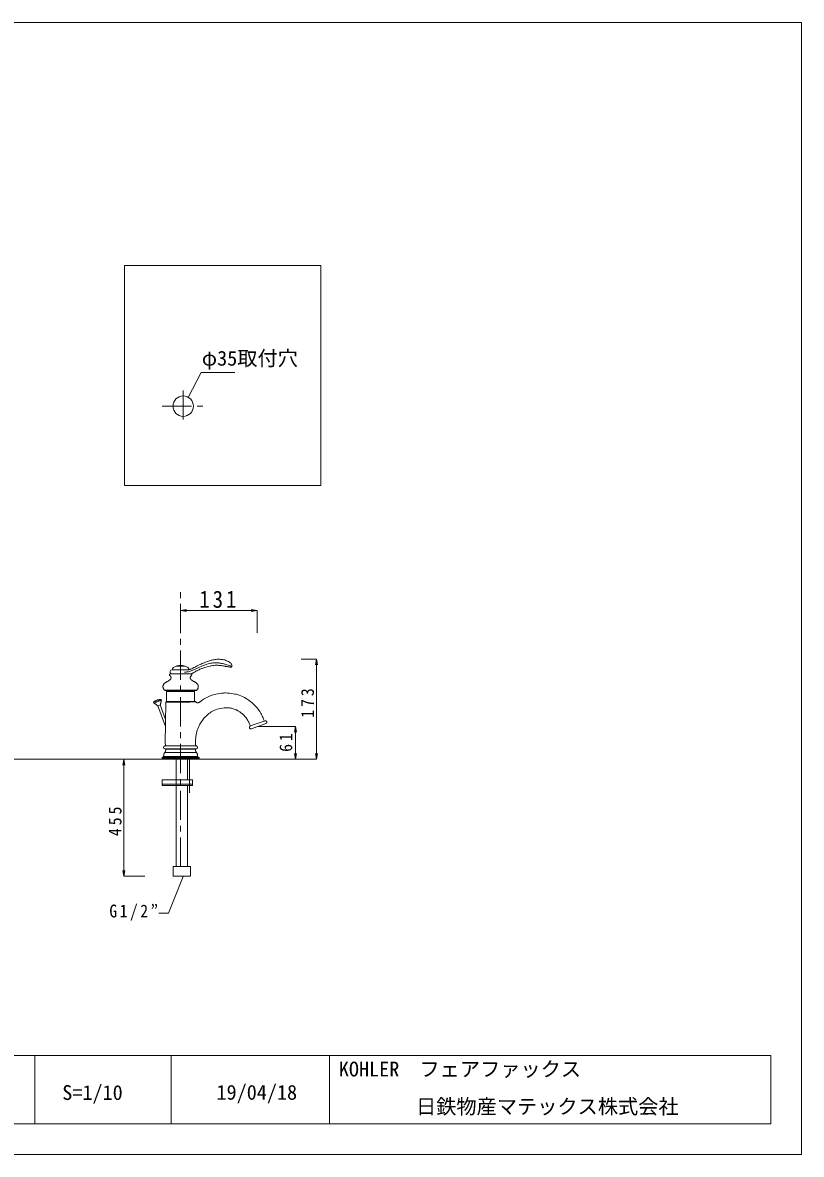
# Model space of a CAD drawing. Units: millimetres, scale not verified. Extents: x -1392 to 1350, y -947 to 991.
# Drawn here: x 16 to 1350, y -947 to 991 of the extents above; entities that cross this region are included whole.
import ezdxf
from ezdxf.enums import TextEntityAlignment as Align

# ---------------------------------------------------------------- set-up
doc = ezdxf.new("R2010")
doc.units = ezdxf.units.MM
doc.header["$LTSCALE"] = 10
doc.linetypes.add('CHAIN1', pattern=[8, 5, -1, 1, -1])
for name, color, linetype, lineweight in [('0-0_0', 4, 'Continuous', 5), ('0-1_DEFPOINTS', 7, 'Continuous', 5), ('0-2_躯体', 7, 'Continuous', 5), ('F-0', 7, 'Continuous', 5)]:
    doc.layers.add(name, color=color, linetype=linetype, lineweight=lineweight)
doc.styles.add('ＭＳ ゴシック', font='')
doc.styles.get('ＭＳ ゴシック').set_extended_font_data('MS Gothic')

msp = doc.modelspace()

# ---------------------------------------------------------------- linework, layer by layer
at = {"layer": '0-0_0'}
for p, q in [((286.43, -15.86), (296.28, -14.12)), ((417.43, -15.86), (407.58, -17.59)), ((417.43, -54.21), (417.43, -15.86)), ((519.17, -270.74), (517.44, -260.89)), ((520.91, -260.89), (519.17, -270.74))]:
    msp.add_line(p, q, dxfattribs=at)
for points in [[(407.58, -14.12), (417.43, -15.86), (286.43, -15.86)], [(296.28, -17.59), (286.43, -15.86), (286.43, -54.21)], [(493.03, -270.74), (519.17, -270.74), (519.17, -99.29), (520.91, -109.14)], [(517.44, -109.14), (519.17, -99.29), (493.03, -99.29)]]:
    msp.add_lwpolyline(points, dxfattribs=at)
at = {"layer": '0-1_DEFPOINTS'}
for p, q in [((190.33, 574.97), (526.78, 574.97)), ((190.33, 198.5), (190.33, 574.97)), ((526.78, 574.97), (526.78, 198.5)), ((526.78, 198.5), (190.33, 198.5)), ((483.39, -214.32), (419.32, -214.32)), ((483.39, -214.32), (485.13, -224.17)), ((-545.46, -270.74), (419.32, -270.74)), ((278.68, -270.74), (278.68, -305.74)), ((278.68, -270.74), (278.68, -327.92)), ((298.43, -305.74), (298.43, -270.74)), ((301.43, -270.74), (301.43, -327.92)), ((301.43, -270.74), (301.43, -305.74)), ((419.32, -270.74), (494.25, -270.74)), ((485.13, -260.89), (483.39, -270.74)), ((306.56, -313.47), (254.67, -313.47)), ((278.68, -315.51), (278.68, -454.48)), ((298.43, -315.51), (298.43, -454.48)), ((190.81, -460.89), (189.08, -470.74)), ((265.78, -534.41), (290.77, -471.37)), ((265.78, -534.41), (249.09, -534.41))]:
    msp.add_line(p, q, dxfattribs=at)
at = {"layer": '0-1_DEFPOINTS', "linetype": 'CHAIN1'}
for p, q in [((290.87, 311.09), (290.87, 366)), ((254.89, 334.22), (324.6, 334.22)), ((286.43, -454.48), (286.43, 23.46))]:
    msp.add_line(p, q, dxfattribs=at)
at = {"layer": '0-1_DEFPOINTS'}
for points in [[(299.6, 348.93), (321.82, 392.07), (379.34, 392.07)], [(481.65, -224.17), (483.39, -214.32), (483.39, -270.74), (481.65, -260.89)], [(187.34, -280.58), (189.08, -270.74), (225.1, -270.74)], [(189.08, -470.74), (189.08, -270.74), (190.81, -280.58)], [(225.1, -470.74), (189.08, -470.74), (187.34, -460.89)]]:
    msp.add_lwpolyline(points, dxfattribs=at)
for points in [[(306.56, -315.51), (254.67, -315.51), (254.67, -305.74), (306.56, -305.74)], [(303.43, -454.48), (303.43, -470.74), (273.68, -470.74), (273.68, -454.48)]]:
    msp.add_lwpolyline(points, close=True, dxfattribs=at)
msp.add_circle((290.87, 334.22), 17.5, dxfattribs=at)
at = {"layer": '0-2_躯体'}
for p, q in [((279.61, -111.09), (292.91, -111.09)), ((279.61, -111.15), (292.91, -111.15)), ((269.95, -124.43), (302.92, -124.43)), ((300.54, -117.25), (272.32, -117.25)), ((258.59, -152.4), (313.82, -152.4)), ((313.82, -152.72), (259.17, -152.72)), ((262.32, -152.91), (262.32, -171.57)), ((262.32, -154.38), (310.49, -154.38)), ((310.49, -171.57), (310.49, -152.72)), ((240.06, -172.92), (253.21, -168.17)), ((253.21, -168.17), (253.72, -169.59)), ((260.97, -172.73), (259.74, -243.51)), ((262.32, -171.57), (311.58, -171.57)), ((302.47, -172.66), (312.03, -172.09)), ((311.58, -171.7), (312.03, -172.09)), ((260.39, -214.36), (247.5, -178.89)), ((251.28, -177.48), (260.45, -202.64)), ((405.73, -213.27), (431.33, -204.8)), ((431.47, -204.81), (431.33, -204.8)), ((259.36, -247.77), (313.44, -247.77)), ((259.74, -243.51), (261.16, -247.71)), ((261.13, -247.52), (311.77, -247.52)), ((254.62, -268.49), (318.12, -268.49)), ((318.12, -269.84), (255.39, -269.84)), ((316.96, -267.02), (256.35, -267.02)), ((257.3, -265.81), (315.49, -265.81)), ((259.17, -259.26), (313.76, -259.26)), ((313.44, -252.84), (259.36, -252.84)), ((260.97, -253.61), (311.77, -253.61)), ((311.77, -253.35), (260.98, -253.35))]:
    msp.add_line(p, q, dxfattribs=at)
for points in [[(272.32, -117.25), (272.37, -116.99), (272.46, -116.55), (272.56, -116.11), (272.68, -115.69), (272.82, -115.28), (272.98, -114.9), (273.09, -114.68), (273.44, -114.15), (274.23, -113.36), (275.19, -112.72), (276.29, -112.2), (277.47, -111.77), (278.68, -111.41), (279.38, -111.22), (279.88, -111.08), (280.72, -110.86), (281.55, -110.66), (282.38, -110.49), (283.2, -110.34), (284.02, -110.23), (284.51, -110.19), (284.69, -110.18), (285, -110.16), (285.31, -110.15), (285.62, -110.14), (285.94, -110.13), (286.25, -110.13), (286.43, -110.13)], [(300.54, -117.25), (300.49, -116.99), (300.4, -116.55), (300.3, -116.11), (300.18, -115.69), (300.05, -115.28), (299.88, -114.9), (299.77, -114.68), (299.42, -114.15), (298.64, -113.36), (297.67, -112.72), (296.58, -112.2), (295.4, -111.77), (294.18, -111.41), (293.49, -111.22), (292.99, -111.08), (292.14, -110.86), (291.31, -110.66), (290.49, -110.49), (289.67, -110.34), (288.84, -110.23), (288.36, -110.19), (288.18, -110.18), (287.87, -110.16), (287.56, -110.15), (287.24, -110.14), (286.93, -110.13), (286.61, -110.13), (286.43, -110.13)], [(293.3, -121.29), (293.94, -121.27), (295.04, -121.23), (296.14, -121.17), (297.24, -121.09), (298.33, -120.98), (299.41, -120.82), (300.03, -120.71), (301, -120.49), (302.65, -120.01), (304.28, -119.43), (305.88, -118.76), (307.48, -118.05), (309.06, -117.3), (309.97, -116.86), (311.42, -116.17), (313.93, -115.01), (316.43, -113.87), (318.95, -112.77), (321.47, -111.7), (324.01, -110.65), (325.49, -110.06), (326.76, -109.57), (328.94, -108.76), (331.15, -107.99), (333.38, -107.3), (335.62, -106.69), (337.89, -106.19), (339.22, -105.96), (340.4, -105.79), (342.44, -105.57), (344.49, -105.45), (346.55, -105.42), (348.61, -105.47), (350.67, -105.59), (351.86, -105.7), (352.93, -105.82), (354.76, -106.06), (356.59, -106.36), (358.4, -106.71)], [(343.67, -100.07), (341.81, -100.44), (339.96, -100.87), (338.9, -101.15), (337.6, -101.51), (335.37, -102.18), (333.16, -102.9), (330.96, -103.68), (328.79, -104.49), (326.62, -105.33), (325.37, -105.83), (324.47, -106.19), (322.93, -106.82), (321.4, -107.47), (319.87, -108.14), (318.36, -108.83), (316.86, -109.56), (316, -110), (314.9, -110.59), (313.01, -111.63), (311.12, -112.69), (309.23, -113.72), (307.31, -114.7), (305.36, -115.58), (304.2, -116.03), (303.84, -116.16), (303.21, -116.37), (302.58, -116.57), (301.94, -116.77), (301.3, -116.96), (300.66, -117.14), (300.29, -117.25)], [(303.43, -124.43), (303.53, -124.43), (303.7, -124.42), (303.86, -124.42), (304.03, -124.41), (304.2, -124.4), (304.36, -124.38), (304.46, -124.37), (304.77, -124.31), (305.3, -124.16), (305.82, -123.95), (306.33, -123.7), (306.82, -123.43), (307.32, -123.13), (307.6, -122.96), (308.23, -122.57), (309.3, -121.9), (310.36, -121.25), (311.43, -120.61), (312.5, -119.99), (313.57, -119.38), (314.2, -119.04), (315.05, -118.6), (316.54, -117.87), (318.04, -117.18), (319.57, -116.52), (321.11, -115.89), (322.67, -115.28), (323.57, -114.94), (324.94, -114.43), (327.32, -113.6), (329.72, -112.83), (332.13, -112.12), (334.57, -111.48), (337.02, -110.92), (338.45, -110.64), (339.62, -110.43), (341.64, -110.13), (343.67, -109.89), (345.7, -109.73)], [(370.91, -112.76), (371.18, -112.79), (371.65, -112.83), (372.1, -112.85), (372.53, -112.83), (372.93, -112.76), (373.29, -112.62), (373.47, -112.5), (373.63, -112.36), (373.87, -112.07), (374.06, -111.73), (374.2, -111.34), (374.3, -110.92), (374.36, -110.5), (374.37, -110.25), (374.34, -109.64), (374.1, -108.66), (373.65, -107.75), (373.03, -106.91), (372.29, -106.15), (371.47, -105.44), (370.97, -105.06), (370.07, -104.42), (368.49, -103.44), (366.88, -102.59), (365.24, -101.84), (363.59, -101.17), (361.93, -100.54), (360.96, -100.18), (359.97, -100.06), (358.25, -99.84), (356.53, -99.65), (354.81, -99.5), (353.1, -99.39), (351.38, -99.34), (350.38, -99.35), (349.29, -99.39), (347.41, -99.53), (345.54, -99.76), (343.67, -100.07)], [(345.7, -109.73), (347.74, -109.65), (349.78, -109.66), (350.96, -109.71), (352.08, -109.79), (354, -109.98), (355.92, -110.23), (357.83, -110.53), (359.74, -110.87), (361.65, -111.21), (362.76, -111.41), (363.55, -111.55), (364.9, -111.78), (366.25, -112.02), (367.61, -112.24), (368.96, -112.47), (370.31, -112.69), (371.1, -112.82)], [(358.4, -106.71), (360.2, -107.12), (361.99, -107.59), (363.02, -107.88), (364.07, -108.21), (365.87, -108.81), (367.66, -109.45), (369.43, -110.14), (371.2, -110.84), (372.96, -111.56), (373.99, -111.99)], [(269.52, -129.1), (269.62, -129.28), (269.7, -129.46), (269.78, -129.64), (269.82, -129.75), (269.83, -129.79), (269.85, -129.85), (269.88, -129.91), (269.9, -129.98), (269.92, -130.04), (269.94, -130.1), (269.95, -130.14), (269.95, -131.87), (269.92, -131.96), (269.88, -132.11), (269.83, -132.26), (269.78, -132.4), (269.73, -132.55), (269.67, -132.69), (269.63, -132.77), (269.58, -132.86), (269.49, -133.01), (269.39, -133.16), (269.28, -133.31), (269.17, -133.45), (269.05, -133.59), (268.99, -133.67), (268.86, -133.81), (268.63, -134.04), (268.4, -134.26), (268.16, -134.48), (267.91, -134.69), (267.66, -134.9), (267.51, -135.01), (267.36, -135.13), (267.09, -135.33), (266.83, -135.52), (266.56, -135.71), (266.28, -135.89), (266.01, -136.07)], [(269.95, -124.43), (268.66, -124.43), (268.58, -124.47), (268.43, -124.54), (268.29, -124.61), (268.15, -124.69), (268.02, -124.78), (267.9, -124.88), (267.83, -124.94), (267.78, -125), (267.7, -125.1), (267.63, -125.21), (267.57, -125.33), (267.51, -125.45), (267.47, -125.57), (267.45, -125.65), (267.43, -125.73), (267.41, -125.86), (267.39, -126), (267.39, -126.14), (267.4, -126.27), (267.43, -126.41), (267.45, -126.48), (267.47, -126.56), (267.53, -126.7), (267.59, -126.83), (267.67, -126.95), (267.75, -127.07), (267.84, -127.19), (267.9, -127.25), (268.02, -127.39), (268.24, -127.62), (268.47, -127.84), (268.7, -128.06), (268.92, -128.29), (269.13, -128.52), (269.24, -128.66), (269.31, -128.76), (269.42, -128.92), (269.52, -129.1)], [(302.92, -124.43), (304.2, -124.43), (304.29, -124.47), (304.43, -124.54), (304.58, -124.61), (304.72, -124.69), (304.85, -124.78), (304.97, -124.88), (305.03, -124.94), (305.08, -125), (305.16, -125.1), (305.24, -125.21), (305.3, -125.33), (305.35, -125.45), (305.4, -125.57), (305.42, -125.65), (305.44, -125.73), (305.46, -125.86), (305.47, -126), (305.47, -126.14), (305.46, -126.27), (305.44, -126.41), (305.42, -126.48), (305.39, -126.56), (305.34, -126.7), (305.27, -126.83), (305.2, -126.95), (305.11, -127.07), (305.02, -127.19), (304.97, -127.25), (304.85, -127.39), (304.62, -127.62), (304.4, -127.84), (304.17, -128.06), (303.95, -128.29), (303.74, -128.52), (303.62, -128.66), (303.55, -128.76), (303.44, -128.92), (303.34, -129.1)], [(303.34, -129.1), (303.25, -129.28), (303.16, -129.46), (303.09, -129.64), (303.04, -129.75), (303.03, -129.79), (303.01, -129.85), (302.99, -129.91), (302.97, -129.98), (302.95, -130.04), (302.93, -130.1), (302.92, -130.14), (302.92, -131.87), (302.94, -131.96), (302.99, -132.11), (303.03, -132.26), (303.08, -132.4), (303.14, -132.55), (303.2, -132.69), (303.24, -132.77), (303.28, -132.86), (303.38, -133.01), (303.47, -133.16), (303.58, -133.31), (303.69, -133.45), (303.81, -133.59), (303.88, -133.67), (304.01, -133.81), (304.23, -134.04), (304.47, -134.26), (304.71, -134.48), (304.95, -134.69), (305.21, -134.9), (305.35, -135.01), (305.51, -135.13), (305.77, -135.33), (306.04, -135.52), (306.31, -135.71), (306.58, -135.89), (306.86, -136.07)], [(266.01, -136.07), (265.84, -136.17), (265.46, -136.4), (264.8, -136.78), (264.13, -137.15), (263.46, -137.52), (262.79, -137.88), (262.12, -138.26), (261.74, -138.48), (261.49, -138.62), (261.07, -138.88), (260.66, -139.15), (260.25, -139.43), (259.85, -139.72), (259.46, -140.03), (259.24, -140.21), (259, -140.41), (258.61, -140.77), (258.24, -141.14), (257.88, -141.54), (257.56, -141.95), (257.27, -142.39), (257.12, -142.65), (256.99, -142.89), (256.8, -143.32), (256.63, -143.76), (256.49, -144.21), (256.35, -144.67), (256.23, -145.13), (256.16, -145.4), (256.16, -145.62), (256.16, -146), (256.17, -146.38), (256.19, -146.75), (256.21, -147.13), (256.25, -147.5), (256.29, -147.71), (256.31, -147.87), (256.37, -148.13), (256.43, -148.4)], [(256.43, -148.4), (256.5, -148.66), (256.58, -148.92), (256.68, -149.17), (256.73, -149.32), (256.89, -149.67), (257.19, -150.25), (257.54, -150.81), (257.92, -151.36), (258.32, -151.89), (258.74, -152.41), (258.98, -152.72)], [(306.86, -136.07), (307.02, -136.17), (307.4, -136.4), (308.06, -136.78), (308.73, -137.15), (309.4, -137.52), (310.08, -137.88), (310.74, -138.26), (311.13, -138.48), (311.37, -138.62), (311.79, -138.88), (312.21, -139.15), (312.61, -139.43), (313.01, -139.72), (313.41, -140.03), (313.63, -140.21), (313.86, -140.41), (314.25, -140.77), (314.63, -141.14), (314.98, -141.54), (315.3, -141.95), (315.59, -142.39), (315.74, -142.65), (315.87, -142.89), (316.06, -143.32), (316.23, -143.76), (316.38, -144.21), (316.51, -144.67), (316.64, -145.13), (316.71, -145.4), (316.71, -145.62), (316.7, -146), (316.7, -146.38), (316.68, -146.75), (316.65, -147.13), (316.61, -147.5), (316.58, -147.71), (316.55, -147.87), (316.5, -148.13), (316.44, -148.4)], [(316.44, -148.4), (316.36, -148.66), (316.28, -148.92), (316.19, -149.17), (316.13, -149.32), (315.98, -149.67), (315.67, -150.25), (315.33, -150.81), (314.95, -151.36), (314.55, -151.89), (314.13, -152.41), (313.88, -152.72)], [(253.72, -169.59), (240.51, -174.33), (240.12, -172.86)], [(246.73, -179.01), (246.51, -178.79), (246.14, -178.41), (245.76, -178.04), (245.38, -177.67), (244.99, -177.31), (244.59, -176.96), (244.36, -176.77), (244.02, -176.51), (243.42, -176.08), (242.8, -175.67), (242.17, -175.28), (241.53, -174.91), (240.88, -174.54), (240.51, -174.33)], [(246.73, -179.01), (251.99, -177.22), (252.01, -176.89), (252.06, -176.33), (252.11, -175.77), (252.17, -175.21), (252.25, -174.65), (252.34, -174.1), (252.4, -173.78), (252.48, -173.39), (252.65, -172.72), (252.85, -172.06), (253.06, -171.4), (253.28, -170.75), (253.52, -170.09), (253.66, -169.71)], [(262.32, -171.57), (261.03, -172.41), (261.03, -172.73), (302.47, -172.73)], [(350.02, -158.52), (346.85, -159.14), (343.71, -159.9), (341.92, -160.41), (339.78, -161.11), (336.15, -162.5), (332.61, -164.12), (329.15, -165.94), (325.79, -167.95), (322.53, -170.12), (320.68, -171.45), (320.37, -171.68), (319.83, -172.08), (319.28, -172.46), (318.72, -172.82), (318.14, -173.15), (317.53, -173.43), (317.16, -173.56), (316.91, -173.64), (316.47, -173.75), (316.02, -173.83), (315.57, -173.87), (315.13, -173.86), (314.7, -173.81), (314.46, -173.76), (314.17, -173.66), (313.68, -173.43), (313.22, -173.14), (312.79, -172.79), (312.36, -172.41), (311.94, -172.01), (311.7, -171.77)], [(429.85, -205.37), (429.36, -204.13), (428.51, -201.99), (427.64, -199.86), (426.73, -197.75), (425.78, -195.66), (424.76, -193.6), (424.14, -192.42), (423.42, -191.13), (422.11, -188.94), (420.7, -186.81), (419.2, -184.73), (417.62, -182.71), (415.97, -180.76), (414.97, -179.66), (413.75, -178.36), (411.56, -176.2), (409.27, -174.14), (406.9, -172.18), (404.45, -170.32), (401.92, -168.57), (400.41, -167.6), (398.73, -166.57), (395.77, -164.91), (392.73, -163.39), (389.63, -162.02), (386.47, -160.83), (383.25, -159.82), (381.36, -159.32), (379.53, -158.91), (376.36, -158.32), (373.15, -157.87), (369.93, -157.54), (366.68, -157.28), (363.43, -157.06), (361.54, -156.95), (359.67, -157.17), (356.43, -157.56), (353.22, -158.01), (350.02, -158.52)], [(311.77, -247.65), (311.8, -246.27), (311.86, -243.89), (311.94, -241.52), (312.05, -239.14), (312.2, -236.77), (312.4, -234.4), (312.54, -233.02), (312.73, -231.46), (313.13, -228.77), (313.63, -226.1), (314.24, -223.45), (314.97, -220.83), (315.83, -218.26), (316.39, -216.79), (317.38, -214.47), (319.35, -210.59), (321.65, -206.87), (324.22, -203.32), (327.05, -199.94), (330.11, -196.75), (331.97, -194.99), (333.06, -194.02), (334.97, -192.41), (336.95, -190.89), (338.99, -189.48), (341.09, -188.19), (343.26, -187.05), (344.54, -186.46), (346.17, -185.8), (349.05, -184.84), (352.01, -184.08), (355.02, -183.47), (358.08, -182.96), (361.16, -182.53), (362.95, -182.29), (363.85, -182.33), (365.39, -182.42), (366.92, -182.52), (368.46, -182.65)], [(368.46, -182.65), (369.98, -182.82), (371.5, -183.03), (372.38, -183.18), (373.35, -183.37), (375.01, -183.76), (376.65, -184.23), (378.27, -184.76), (379.86, -185.36), (381.43, -186.04), (382.32, -186.46), (383.04, -186.81), (384.26, -187.46), (385.46, -188.14), (386.64, -188.86), (387.79, -189.62), (388.93, -190.41), (389.57, -190.88), (390.34, -191.47), (391.65, -192.52), (392.92, -193.61), (394.15, -194.75), (395.34, -195.92), (396.49, -197.15), (397.14, -197.87), (397.76, -198.6), (398.8, -199.89), (399.79, -201.22), (400.72, -202.59), (401.6, -203.99), (402.41, -205.43), (402.85, -206.27), (403.16, -206.91), (403.67, -208.03), (404.15, -209.16), (404.61, -210.3), (405.05, -211.45), (405.49, -212.6), (405.73, -213.27)], [(405.73, -213.27), (405.41, -214.23), (405.31, -214.34), (405.12, -214.53), (404.94, -214.73), (404.78, -214.93), (404.63, -215.15), (404.51, -215.37), (404.45, -215.51), (404.41, -215.63), (404.36, -215.84), (404.33, -216.06), (404.32, -216.29), (404.33, -216.51), (404.36, -216.73), (404.39, -216.86), (404.41, -216.95), (404.47, -217.11), (404.53, -217.26), (404.6, -217.4), (404.68, -217.54), (404.78, -217.68), (404.84, -217.76), (404.95, -217.88), (405.15, -218.09), (405.38, -218.27), (405.63, -218.42), (405.89, -218.54), (406.15, -218.62), (406.31, -218.65), (406.44, -218.67), (406.65, -218.68), (406.87, -218.66), (407.09, -218.64), (407.31, -218.6), (407.53, -218.55), (407.66, -218.53), (432.42, -209.55), (432.51, -209.5), (432.66, -209.42)], [(432.66, -209.42), (432.81, -209.33), (432.96, -209.24), (433.11, -209.14), (433.24, -209.04), (433.32, -208.97), (433.4, -208.89), (433.54, -208.73), (433.66, -208.56), (433.76, -208.38), (433.85, -208.19), (433.92, -208), (433.96, -207.88), (433.98, -207.76), (434.02, -207.57), (434.03, -207.37), (434.03, -207.17), (434.02, -206.97), (433.98, -206.77), (433.96, -206.66), (433.94, -206.59), (433.9, -206.47), (433.85, -206.35), (433.8, -206.24), (433.74, -206.13), (433.68, -206.02), (433.64, -205.95), (433.57, -205.86), (433.45, -205.7), (433.31, -205.55), (433.16, -205.41), (433.01, -205.28), (432.84, -205.18), (432.74, -205.12), (432.62, -205.06), (432.4, -204.98), (432.17, -204.92), (431.94, -204.88), (431.71, -204.84), (431.47, -204.81)], [(257.4, -264.05), (257.37, -264.7), (257.34, -265.35), (257.31, -265.73), (257.3, -265.81), (257.29, -265.94), (257.27, -266.07), (257.24, -266.2), (257.21, -266.32), (257.16, -266.44), (257.12, -266.5), (257.07, -266.57), (256.97, -266.69), (256.86, -266.79), (256.73, -266.87), (256.59, -266.94), (256.44, -266.99), (256.35, -267.02), (256.26, -267.03), (256.11, -267.05), (255.97, -267.06), (255.82, -267.07), (255.67, -267.09), (255.53, -267.12), (255.45, -267.15), (255.35, -267.19), (255.19, -267.29), (255.04, -267.42), (254.91, -267.58), (254.8, -267.75), (254.72, -267.93), (254.68, -268.04), (254.67, -268.08), (254.66, -268.16), (254.64, -268.23), (254.64, -268.3), (254.63, -268.38), (254.62, -268.45), (254.62, -268.49), (254.62, -269.84)], [(254.62, -269.84), (255.39, -269.84), (255.39, -270.74)], [(261.1, -252.84), (261.08, -252.89), (261.06, -252.97), (261.04, -253.06), (261.02, -253.14), (261, -253.22), (260.98, -253.31), (260.97, -253.35), (260.94, -253.53), (260.91, -253.83), (260.89, -254.13), (260.88, -254.43), (260.87, -254.74), (260.85, -255.04), (260.84, -255.21), (260.82, -255.41), (260.76, -255.76), (260.68, -256.09), (260.58, -256.43), (260.47, -256.76), (260.34, -257.08), (260.26, -257.27), (260.17, -257.46), (260.02, -257.79), (259.85, -258.12), (259.67, -258.44), (259.48, -258.76), (259.29, -259.07), (259.17, -259.26), (259.02, -259.49), (258.75, -259.9), (258.49, -260.32), (258.24, -260.73), (258.02, -261.16), (257.83, -261.59), (257.73, -261.84), (257.63, -262.19), (257.51, -262.79), (257.44, -263.42), (257.4, -264.05)], [(311.77, -252.84), (311.78, -252.89), (311.8, -252.97), (311.83, -253.06), (311.85, -253.14), (311.87, -253.22), (311.89, -253.31), (311.9, -253.35), (311.93, -253.53), (311.96, -253.83), (311.98, -254.13), (311.99, -254.43), (312, -254.74), (312.01, -255.04), (312.03, -255.21), (312.05, -255.41), (312.11, -255.76), (312.19, -256.09), (312.28, -256.43), (312.4, -256.76), (312.52, -257.08), (312.6, -257.27), (312.69, -257.46), (312.85, -257.79), (313.02, -258.12), (313.2, -258.44), (313.38, -258.76), (313.58, -259.07), (313.69, -259.26), (313.85, -259.49), (314.11, -259.9), (314.37, -260.32), (314.62, -260.73), (314.84, -261.16), (315.04, -261.59), (315.13, -261.84), (315.23, -262.19), (315.36, -262.79), (315.43, -263.42), (315.47, -264.05)], [(315.47, -264.05), (315.49, -264.7), (315.53, -265.35), (315.55, -265.73), (315.56, -265.81), (315.57, -265.94), (315.59, -266.07), (315.62, -266.2), (315.66, -266.32), (315.71, -266.44), (315.74, -266.5), (315.79, -266.57), (315.89, -266.69), (316.01, -266.79), (316.14, -266.87), (316.28, -266.94), (316.43, -266.99), (316.51, -267.02), (316.6, -267.03), (316.75, -267.05), (316.9, -267.06), (317.05, -267.07), (317.19, -267.09), (317.33, -267.12), (317.41, -267.15), (317.51, -267.19), (317.68, -267.29), (317.83, -267.42), (317.96, -267.58), (318.07, -267.75), (318.15, -267.93), (318.18, -268.04), (318.19, -268.08), (318.21, -268.16), (318.22, -268.23), (318.23, -268.3), (318.24, -268.38), (318.24, -268.45), (318.25, -268.49), (318.25, -269.84)], [(318.25, -269.84), (317.48, -269.84), (317.48, -270.74)]]:
    msp.add_lwpolyline(points, dxfattribs=at)
for centre, radius, start, end in [((272.54, -121.26), 4.09, 101.20692, 230.72646), ((250.71, -181.84), 13.89, 79.64178, 140.05501), ((259.94, -250.31), 2.6, 102.77288, 257.22712), ((312.92, -250.31), 2.59, 281.54141, 78.45859)]:
    msp.add_arc(centre, radius, start, end, dxfattribs=at)
at = {"layer": 'F-0'}
for p, q in [((36.32, -777.82), (36.32, -895.37)), ((270.15, -895.37), (270.15, -777.82)), ((541.47, -777.82), (541.47, -895.37))]:
    msp.add_line(p, q, dxfattribs=at)
for points in [[(-1391.5, 991.14), (1350.16, 991.14), (1350.16, -947.41), (-1391.5, -947.41)], [(1297.56, -895.37), (1297.56, -777.82), (-1339.08, -777.82), (-1339.08, -895.37)]]:
    msp.add_lwpolyline(points, close=True, dxfattribs=at)

# ---------------------------------------------------------------- texts
at = {"layer": '0-0_0', "color": 7, "insert": (318.44, -11.64), "char_height": 29.33, "attachment_point": 7, "style": 'ＭＳ ゴシック'}
msp.add_mtext('\\T1.27;\\W0.9;131', dxfattribs=at)
at = {"layer": '0-0_0', "color": 7, "insert": (515.18, -199.65), "char_height": 21.99, "attachment_point": 7, "rotation": 90, "style": 'ＭＳ ゴシック'}
msp.add_mtext('\\T1.38;\\W0.9;173', dxfattribs=at)
at = {"layer": '0-1_DEFPOINTS', "style": 'ＭＳ ゴシック'}
msp.add_text('φ35取付穴', height=25.38, dxfattribs=at).set_placement((322.7, 395.99), align=Align.BOTTOM_LEFT)
at = {"layer": '0-1_DEFPOINTS', "char_height": 21.99, "attachment_point": 7, "rotation": 90, "style": 'ＭＳ ゴシック'}
for s, insert in [('\\T1.36;\\W0.9;61', (478.05, -257.91)), ('\\T1.38;\\W0.9;455', (185.39, -402.29))]:
    msp.add_mtext(s, dxfattribs=dict(at, insert=insert))
at = {"layer": '0-1_DEFPOINTS', "insert": (164.33, -546.93), "char_height": 21.99, "attachment_point": 7, "style": 'ＭＳ ゴシック'}
msp.add_mtext('\\T1.31;\\W0.9;G1/2”', dxfattribs=at)
at = {"layer": 'F-0', "style": 'ＭＳ ゴシック'}
for s, p in [('KOHLER\u3000フェアファックス', (557.53, -821.61)), ('S=1/10', (83.59, -861.85)), ('19/04/18', (347.9, -861.42)), ('日鉄物産マテックス株式会社', (689.75, -885.71))]:
    msp.add_text(s, height=25.38, dxfattribs=at).set_placement(p, align=Align.BOTTOM_LEFT)

doc.saveas('drawing.dxf')
